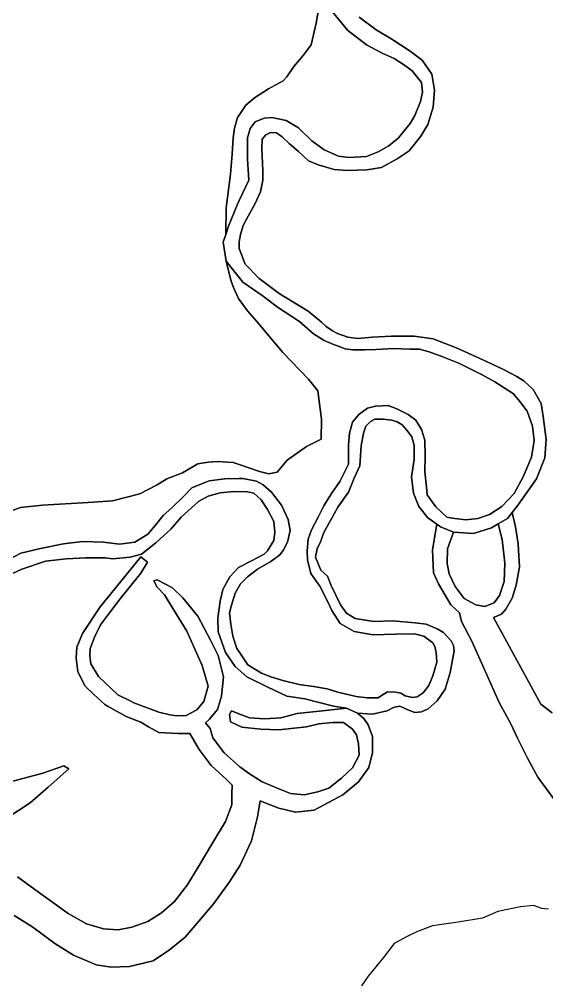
# Model space of a CAD drawing. Header units: inches. Extents: x 288635 to 1232953, y 676945 to 1655780.
# Drawn here: x 484192 to 497537, y 1067954 to 1092337 of the extents above; entities that cross this region are included whole.
import ezdxf

# ---------------------------------------------------------------- set-up
doc = ezdxf.new("R2010")
doc.units = ezdxf.units.IN
doc.header["$MEASUREMENT"] = 0
doc.layers.add('Images', color=7, linetype='Continuous')
picture_1 = doc.add_image_def('image10.jpg', size_in_pixel=(2573, 3746))

msp = doc.modelspace()

# ---------------------------------------------------------------- linework, layer by layer
at = {"color": 1}
for points in [[(491825.5058, 1092972.0353), (491707.2946, 1092242.4633), (491580.2943, 1091690.0122), (491370.7439, 1091423.3117), (491135.7934, 1091137.5611), (490964.3431, 1090877.2106), (490869.0929, 1090781.9604), (490494.4421, 1090572.41), (490145.1914, 1090350.1595), (489922.941, 1090166.0091), (489756.0433, 1089914.209), (489716.1664, 1089854.0463), (489633.6162, 1089580.9958), (489601.8661, 1089333.3453), (489576.4661, 1088920.5944), (489532.016, 1088418.9434), (489424.0658, 1087561.6917), (489416.5554, 1086893.353), (489348.5881, 1086692.0653), (489422.6716, 1086215.8144), (489544.716, 1085732.8881), (489608.2162, 1085548.7377), (489735.2164, 1085269.3371), (489756.0433, 1085240.9894), (489963.8169, 1084958.1865), (490198.7673, 1084685.136), (490679.3583, 1084116.7448), (490859.1687, 1083904.0844), (491513.22, 1083230.9831), (491741.8204, 1082932.5325), (491837.0706, 1082214.981), (491830.7206, 1081713.33), (491462.4199, 1081522.8297), (490967.1189, 1081179.929), (490713.1184, 1080875.1284), (490503.5679, 1080837.0283), (490268.6175, 1080894.1784), (489756.0433, 1081069.9181), (489601.8661, 1081122.7789), (489208.1654, 1081148.1789), (488966.8649, 1081129.1289), (488706.5144, 1081084.6788), (488319.1636, 1080856.0783), (487925.4628, 1080710.028), (487684.1623, 1080551.2777), (487239.6614, 1080329.0273), (486553.86, 1080151.2269), (485931.5588, 1080106.7768), (484775.8565, 1080036.9267), (484223.4054, 1079979.7766), (483766.2045, 1079814.6762)], [(491994.4267, 1092666.369), (492491.8444, 1092063.1177), (492978.6787, 1091692.7003), (493370.2628, 1091481.0332), (493677.1801, 1091343.4496), (493910.0139, 1091189.991), (494132.2643, 1091031.2407), (494365.0981, 1090734.9068), (494391.5565, 1090491.4896), (494343.9314, 1090253.3641), (494201.0562, 1089898.8217), (494201.0562, 1089898.8217), (494079.3476, 1089703.0297), (493783.0137, 1089337.904), (493539.5965, 1089136.8202), (493269.721, 1088978.0699), (492978.6787, 1088866.9447), (492539.4695, 1088835.1946), (492264.3023, 1088872.2364), (491909.7599, 1089030.9867), (491592.2593, 1089258.5288), (491253.5919, 1089591.9045), (490941.383, 1089771.8215), (490581.5489, 1089851.1967), (490391.0485, 1089835.3216), (490163.5064, 1089740.0714), (490031.2145, 1089576.0294), (489962.4227, 1089337.904), (489962.4227, 1088792.8612), (489983.5894, 1088522.9857), (489999.4644, 1088263.6935), (489756.0433, 1087749.8046), (489713.7138, 1087660.4423), (489486.1717, 1087099.5245), (489416.5554, 1086893.353), (489424.0658, 1087561.6917), (489532.016, 1088418.9434), (489576.4661, 1088920.5944), (489601.8661, 1089333.3453), (489633.6162, 1089580.9958), (489716.1664, 1089854.0463), (489756.0433, 1089914.209), (489922.941, 1090166.0091), (490145.1914, 1090350.1595), (490494.4421, 1090572.41), (490869.0929, 1090781.9604), (490964.3431, 1090877.2106), (491135.7934, 1091137.5611), (491370.7439, 1091423.3117), (491580.2943, 1091690.0122), (491707.2946, 1092242.4633), (491825.5058, 1092972.0353)], [(483912.5539, 1078654.7132), (484227.5145, 1078822.3535), (484730.4355, 1078939.1937), (485309.5567, 1079061.114), (485792.1577, 1079116.9941), (486325.5587, 1079106.8341), (486726.8795, 1079056.034), (487112.9603, 1079106.8341), (487448.241, 1079304.9545), (487636.2014, 1079533.5549), (487834.3218, 1079777.3954), (488052.7622, 1079970.4358), (488342.3228, 1080249.8363), (488560.7632, 1080478.4368), (488997.6441, 1080656.2372), (489388.8049, 1080707.0373), (489756.0433, 1080711.1177), (489846.0058, 1080712.1173), (490196.5265, 1080646.0771), (490364.1668, 1080554.637), (490572.4472, 1080371.7566), (490826.4477, 1080036.4759), (490994.0881, 1079675.7952), (491044.8882, 1079396.3946), (490978.848, 1079101.754), (490867.0878, 1078893.4736), (490780.7276, 1078781.7134), (490552.1272, 1078614.0731), (490221.9265, 1078415.9527), (489962.846, 1078227.9923), (489785.0457, 1078045.1119), (489756.0433, 1077993.8), (489652.9654, 1077811.4315), (489561.5252, 1077511.7109), (489512.6301, 1077315.2132), (489544.3802, 1077029.4627), (489597.2969, 1076722.5454), (489692.5471, 1076415.6281), (489756.0433, 1076323.9114), (489978.2977, 1076002.8773), (490316.9651, 1075785.9185), (490555.0905, 1075695.96), (490862.0078, 1075600.7098), (491269.467, 1075505.4596), (491639.8844, 1075452.5429), (491983.8434, 1075394.3344), (492248.4272, 1075304.3759), (492719.3865, 1075198.5423), (492994.5537, 1075166.7923), (493269.721, 1075166.7923), (493327.9294, 1075209.1257), (493507.8464, 1075314.9592), (493719.5135, 1075309.6676), (493841.2221, 1075277.9175), (493952.3473, 1075214.4174), (494142.8477, 1075172.084), (494259.2646, 1075193.2507), (494407.4316, 1075293.7925), (494555.5985, 1075479.0012), (494656.1404, 1075722.4184), (494756.6823, 1076066.3774), (494740.8072, 1076309.7946), (494703.7655, 1076463.2532), (494650.8487, 1076553.2117), (494423.3066, 1076722.5454), (494190.4728, 1076780.7538), (493714.2218, 1076775.4622), (493142.7207, 1076759.5871), (492661.1781, 1076838.9623), (492306.6357, 1077045.3377), (492100.2603, 1077373.4217), (491989.1351, 1077606.2555), (491793.343, 1077987.2563), (491571.0926, 1078310.0486), (491523.4675, 1078484.6739), (491481.134, 1078648.7159), (491475.8424, 1078886.8414), (491502.3008, 1079177.8836), (491581.6759, 1079416.0091), (491756.3013, 1079738.8014), (491899.1765, 1080024.552), (492089.6769, 1080336.761), (492301.344, 1080638.3866), (492523.5945, 1081077.5958), (492523.5945, 1081564.4301), (492544.7612, 1081866.0557), (492618.8447, 1082141.2229), (492782.8866, 1082337.015), (493005.1371, 1082495.7653), (493206.2208, 1082548.682), (493523.7215, 1082559.2654), (493745.9719, 1082479.8902), (494031.7225, 1082337.015), (494227.5145, 1082194.1397), (494365.0981, 1081950.7225), (494449.765, 1081680.847), (494460.3483, 1081273.3878), (494449.765, 1080887.0954), (494492.0984, 1080495.5113), (494507.9734, 1080299.7192), (494730.2239, 1079998.0936), (495005.3911, 1079738.8014), (495142.9747, 1079707.0514), (495486.9337, 1079664.7179), (495793.851, 1079701.7597), (496084.8933, 1079802.3016), (496397.1022, 1080008.677), (496709.3112, 1080336.761), (496936.8533, 1080754.8035), (497153.8121, 1081257.5128), (497222.6039, 1081675.5553), (497180.2704, 1082035.3894), (497042.6868, 1082416.3901), (496852.1865, 1082665.0989), (496693.4361, 1082860.891), (496222.4769, 1083157.2249), (495899.6846, 1083342.4336), (495333.4751, 1083628.1842), (494904.8492, 1083797.5179), (494566.1819, 1083924.5181), (494317.4731, 1083988.0183), (494074.0559, 1083988.0183), (493666.5968, 1084003.8933), (493222.0959, 1083977.4349), (492925.7619, 1083972.1432), (492629.428, 1083972.1432), (492438.9276, 1083993.3099), (492285.469, 1084051.5184), (492163.7604, 1084099.1435), (492121.5173, 1084116.7448), (491909.7599, 1084204.977), (491639.8844, 1084374.3107), (491280.0503, 1084686.5197), (490750.8826, 1085030.4787), (490332.8401, 1085342.6876), (489851.2975, 1085686.6467), (489756.0433, 1085803.5496), (489618.4637, 1085972.3972), (489422.6716, 1086215.8144), (489348.5881, 1086692.0653), (489416.5554, 1086893.353), (489486.1717, 1087099.5245), (489713.7138, 1087660.4423), (489756.0433, 1087749.8046), (489999.4644, 1088263.6935), (489983.5894, 1088522.9857), (489962.4227, 1088792.8612), (489962.4227, 1089337.904), (490031.2145, 1089576.0294), (490163.5064, 1089740.0714), (490391.0485, 1089835.3216), (490581.5489, 1089851.1967), (490941.383, 1089771.8215), (491253.5919, 1089591.9045), (491592.2593, 1089258.5288), (491909.7599, 1089030.9867), (492264.3023, 1088872.2364), (492539.4695, 1088835.1946), (492978.6787, 1088866.9447), (493269.721, 1088978.0699), (493539.5965, 1089136.8202), (493783.0137, 1089337.904), (494079.3476, 1089703.0297), (494201.0562, 1089898.8217), (494343.9314, 1090253.3641), (494391.5565, 1090491.4896), (494365.0981, 1090734.9068), (494132.2643, 1091031.2407), (493910.0139, 1091189.991), (493677.1801, 1091343.4496), (493370.2628, 1091481.0332), (492978.6787, 1091692.7003), (492491.8444, 1092063.1177), (491994.4267, 1092666.369)], [(492793.47, 1092391.2017), (493222.0959, 1092068.4094), (493618.9717, 1091830.2839), (494084.6393, 1091528.6583), (494386.2649, 1091301.1162), (494629.682, 1090946.5738), (494693.1821, 1090544.4064), (494666.7238, 1090110.4888), (494529.1401, 1089676.5713), (494349.2231, 1089374.9457), (494052.8892, 1089004.5283), (493751.2636, 1088808.7362), (493354.3878, 1088586.4858), (492989.2621, 1088522.9857), (492491.8444, 1088507.1106), (492158.4687, 1088538.8607), (491756.3013, 1088649.9859), (491512.8841, 1088755.8195), (491258.8836, 1088993.9449), (491020.7581, 1089195.0287), (490846.1328, 1089364.3623), (490703.2575, 1089464.9042), (490549.7989, 1089475.4876), (490428.0903, 1089411.9874), (490332.8401, 1089306.1539), (490327.5484, 1089062.7367), (490354.0068, 1088512.4023), (490354.0068, 1088268.9852), (490295.7983, 1087967.3596), (490158.2147, 1087676.3173), (489983.5894, 1087353.525), (489856.5891, 1087115.3995), (489787.7973, 1086893.1491), (489756.0473, 1086707.9404), (489756.0473, 1086533.315), (489904.2142, 1086136.4392), (490264.0483, 1085776.6052), (490766.7576, 1085400.8961), (491497.0091, 1084951.1035), (491835.6764, 1084670.6446), (491952.0933, 1084564.8111), (492116.1353, 1084453.6859), (492243.1356, 1084384.8941), (492507.7194, 1084294.9355), (492751.1366, 1084257.8938), (493126.8457, 1084294.9355), (493608.3883, 1084316.1023), (494185.1811, 1084316.1023), (494666.7238, 1084247.3104), (495269.975, 1084009.185), (496016.1014, 1083675.8093), (496428.8523, 1083480.0172), (496778.103, 1083294.8085), (496968.6034, 1083178.3916), (497190.8538, 1082966.7246), (497397.2292, 1082612.1822), (497450.146, 1082284.0982), (497518.9378, 1081702.0137), (497487.1877, 1081241.6378), (497275.5206, 1080707.1784), (496815.1447, 1080045.7187), (496662.4352, 1079854.8318), (496539.9775, 1079701.7597), (496310.9059, 1079566.1252), (496137.81, 1079463.6342), (495688.0175, 1079326.0506), (495180.0164, 1079357.8007), (494846.6408, 1079490.0926), (494755.7453, 1079555.2343), (494529.1401, 1079717.6347), (494301.598, 1080008.677), (494169.3061, 1080347.3443), (494116.3893, 1080754.8035), (494179.8894, 1081199.3044), (494179.8894, 1081548.555), (494126.9727, 1081770.8055), (493994.6807, 1081940.1392), (493878.2638, 1082072.4311), (493751.2636, 1082146.5146), (493618.9717, 1082188.848), (493396.7212, 1082215.3064), (493190.3458, 1082215.3064), (493079.2206, 1082157.0979), (492962.8037, 1082040.681), (492899.3035, 1081860.764), (492841.0951, 1081537.9717), (492804.0534, 1081035.2624), (492661.1781, 1080723.0534), (492518.3028, 1080368.511), (492248.4272, 1079987.5103), (492068.5102, 1079654.1346), (491893.8849, 1079347.2173), (491814.5097, 1079109.0918), (491729.8429, 1078934.4665), (491687.5095, 1078722.7994), (491825.0931, 1078394.7154), (491989.1351, 1078246.5484), (492084.3853, 1078008.423), (492322.5107, 1077521.5887), (492470.6777, 1077304.6299), (492687.6365, 1077172.338), (493158.5957, 1077098.2545), (493645.43, 1077108.8378), (494211.6395, 1077061.2127), (494486.8067, 1077029.4627), (494767.2656, 1076913.0458), (494920.7243, 1076817.7956), (495121.808, 1076606.1285), (495180.0164, 1076489.7116), (495190.5998, 1076352.128), (495095.3496, 1075801.7936), (494963.0577, 1075383.7511), (494761.9739, 1075087.4171), (494534.4318, 1074886.3334), (494365.0981, 1074806.9582), (494201.0562, 1074796.3749), (494021.1391, 1074859.875), (493820.0554, 1074955.1252), (493719.5135, 1074933.9585), (493645.43, 1074907.5001), (493502.5548, 1074838.7083), (493126.8457, 1074748.7498), (492751.1366, 1074775.2082), (492470.6777, 1074902.2084), (492142.5937, 1074949.8335), (491417.6339, 1075140.3339), (490957.258, 1075209.1257), (490481.007, 1075431.3761), (489946.5476, 1075695.96), (489650.2137, 1075955.2522), (489406.7966, 1076309.7946), (489221.5879, 1076833.6706), (489216.2962, 1077182.9213), (489277.0446, 1077613.3111), (489338.0048, 1077902.8716), (489515.8051, 1078227.9923), (489739.3256, 1078461.6728), (490064.4462, 1078634.3931), (490389.5669, 1078796.9534), (490475.927, 1078883.3136), (490628.3273, 1079142.3941), (490653.7274, 1079355.7546), (490628.3273, 1079624.9951), (490475.927, 1079929.7957), (490313.3667, 1080173.6362), (490125.4063, 1080346.3565), (489962.846, 1080376.8366), (489622.4853, 1080381.9166), (489271.9646, 1080351.4365), (488972.244, 1080270.1564), (488728.4035, 1080132.9961), (488286.4427, 1079736.7553), (488022.2821, 1079431.9547), (487646.3614, 1079086.514), (487280.6006, 1078802.0334), (486996.1201, 1078720.7533), (486554.1592, 1078685.1932), (486361.1188, 1078710.5933), (485878.5178, 1078705.5133), (485380.6768, 1078680.1132), (484857.4358, 1078619.1531), (484252.9146, 1078415.9527), (483912.5539, 1078263.5524)], [(497675.1533, 1074783.4389), (497385.5928, 1075001.8793), (497081.9735, 1075557.6569), (496186.7104, 1077196.4437), (496391.6041, 1077279.523), (496498.2843, 1077411.6033), (496665.9247, 1077685.9239), (496762.4449, 1078011.0445), (496843.725, 1078478.4054), (496821.2649, 1078905.1475), (496813.245, 1079057.5266), (496747.2048, 1079494.4075), (496662.4352, 1079854.8318), (496815.1447, 1080045.7187), (497275.5206, 1080707.1784), (497487.1877, 1081241.6378), (497518.9378, 1081702.0137), (497450.146, 1082284.0982), (497397.2292, 1082612.1822), (497190.8538, 1082966.7246), (496968.6034, 1083178.3916), (496778.103, 1083294.8085), (496428.8523, 1083480.0172), (496016.1014, 1083675.8093), (495269.975, 1084009.185), (494666.7238, 1084247.3104), (494185.1811, 1084316.1023), (493608.3883, 1084316.1023), (493126.8457, 1084294.9355), (492751.1366, 1084257.8938), (492507.7194, 1084294.9355), (492243.1356, 1084384.8941), (492116.1353, 1084453.6859), (491952.0933, 1084564.8111), (491835.6764, 1084670.6446), (491497.0091, 1084951.1035), (490766.7576, 1085400.8961), (490264.0483, 1085776.6052), (489904.2142, 1086136.4392), (489756.0473, 1086533.315), (489756.0473, 1086707.9404), (489787.7973, 1086893.1491), (489856.5891, 1087115.3995), (489983.5894, 1087353.525), (490158.2147, 1087676.3173), (490295.7983, 1087967.3596), (490354.0068, 1088268.9852), (490354.0068, 1088512.4023), (490327.5484, 1089062.7367), (490332.8401, 1089306.1539), (490428.0903, 1089411.9874), (490549.7989, 1089475.4876), (490703.2575, 1089464.9042), (490846.1328, 1089364.3623), (491020.7581, 1089195.0287), (491258.8836, 1088993.9449), (491512.8841, 1088755.8195), (491756.3013, 1088649.9859), (492158.4687, 1088538.8607), (492491.8444, 1088507.1106), (492989.2621, 1088522.9857), (493354.3878, 1088586.4858), (493751.2636, 1088808.7362), (494052.8892, 1089004.5283), (494349.2231, 1089374.9457), (494529.1401, 1089676.5713), (494666.7238, 1090110.4888), (494693.1821, 1090544.4064), (494629.682, 1090946.5738), (494386.2649, 1091301.1162), (494084.6393, 1091528.6583), (493618.9717, 1091830.2839), (493222.0959, 1092068.4094), (492793.47, 1092391.2017)], [(483766.2045, 1079814.6762), (484223.4054, 1079979.7766), (484775.8565, 1080036.9267), (485931.5588, 1080106.7768), (486553.86, 1080151.2269), (487239.6614, 1080329.0273), (487684.1623, 1080551.2777), (487925.4628, 1080710.028), (488319.1636, 1080856.0783), (488706.5144, 1081084.6788), (488966.8649, 1081129.1289), (489208.1654, 1081148.1789), (489601.8661, 1081122.7789), (489756.0433, 1081069.9181), (490268.6175, 1080894.1784), (490503.5679, 1080837.0283), (490713.1184, 1080875.1284), (490967.1189, 1081179.929), (491462.4199, 1081522.8297), (491830.7206, 1081713.33), (491837.0706, 1082214.981), (491741.8204, 1082932.5325), (491513.22, 1083230.9831), (490859.1687, 1083904.0844), (490679.3583, 1084116.7448), (490198.7673, 1084685.136), (489963.8169, 1084958.1865), (489756.0433, 1085240.9894), (489735.2164, 1085269.3371), (489608.2162, 1085548.7377), (489544.716, 1085732.8881), (489422.6716, 1086215.8144), (489618.4637, 1085972.3972), (489756.0433, 1085803.5496), (489851.2975, 1085686.6467), (490332.8401, 1085342.6876), (490750.8826, 1085030.4787), (491280.0503, 1084686.5197), (491639.8844, 1084374.3107), (491909.7599, 1084204.977), (492121.5173, 1084116.7448), (492163.7604, 1084099.1435), (492285.469, 1084051.5184), (492438.9276, 1083993.3099), (492438.9276, 1083993.3099), (492629.428, 1083972.1432), (492925.7619, 1083972.1432), (493222.0959, 1083977.4349), (493666.5968, 1084003.8933), (494074.0559, 1083988.0183), (494317.4731, 1083988.0183), (494566.1819, 1083924.5181), (494904.8492, 1083797.5179), (495333.4751, 1083628.1842), (495899.6846, 1083342.4336), (496222.4769, 1083157.2249), (496693.4361, 1082860.891), (496852.1865, 1082665.0989), (497042.6868, 1082416.3901), (497180.2704, 1082035.3894), (497222.6039, 1081675.5553), (497153.8121, 1081257.5128), (496936.8533, 1080754.8035), (496709.3112, 1080336.761), (496397.1022, 1080008.677), (496084.8933, 1079802.3016), (495793.851, 1079701.7597), (495486.9337, 1079664.7179), (495142.9747, 1079707.0514), (495005.3911, 1079738.8014), (494730.2239, 1079998.0936), (494507.9734, 1080299.7192), (494492.0984, 1080495.5113), (494449.765, 1080887.0954), (494460.3483, 1081273.3878), (494449.765, 1081680.847), (494365.0981, 1081950.7225), (494227.5145, 1082194.1397), (494031.7225, 1082337.015), (493745.9719, 1082479.8902), (493523.7215, 1082559.2654), (493206.2208, 1082548.682), (493005.1371, 1082495.7653), (492782.8866, 1082337.015), (492618.8447, 1082141.2229), (492544.7612, 1081866.0557), (492523.5945, 1081564.4301), (492523.5945, 1081077.5958), (492301.344, 1080638.3866), (492089.6769, 1080336.761), (491899.1765, 1080024.552), (491756.3013, 1079738.8014), (491581.6759, 1079416.0091), (491502.3008, 1079177.8836), (491475.8424, 1078886.8414), (491481.134, 1078648.7159), (491523.4675, 1078484.6739), (491571.0926, 1078310.0486), (491793.343, 1077987.2563), (491989.1351, 1077606.2555), (492100.2603, 1077373.4217), (492306.6357, 1077045.3377), (492661.1781, 1076838.9623), (493142.7207, 1076759.5871), (493714.2218, 1076775.4622), (494190.4728, 1076780.7538), (494423.3066, 1076722.5454), (494650.8487, 1076553.2117), (494703.7655, 1076463.2532), (494740.8072, 1076309.7946), (494756.6823, 1076066.3774), (494656.1404, 1075722.4184), (494555.5985, 1075479.0012), (494407.4316, 1075293.7925), (494259.2646, 1075193.2507), (494142.8477, 1075172.084), (493952.3473, 1075214.4174), (493841.2221, 1075277.9175), (493719.5135, 1075309.6676), (493507.8464, 1075314.9592), (493327.9294, 1075209.1257), (493269.721, 1075166.7923), (492994.5537, 1075166.7923), (492719.3865, 1075198.5423), (492248.4272, 1075304.3759), (491983.8434, 1075394.3344), (491639.8844, 1075452.5429), (491269.467, 1075505.4596), (490862.0078, 1075600.7098), (490555.0905, 1075695.96), (490316.9651, 1075785.9185), (489978.2977, 1076002.8773), (489756.0433, 1076323.9114), (489692.5471, 1076415.6281), (489597.2969, 1076722.5454), (489544.3802, 1077029.4627), (489512.6301, 1077315.2132), (489561.5252, 1077511.7109), (489652.9654, 1077811.4315), (489756.0433, 1077993.8), (489785.0457, 1078045.1119), (489962.846, 1078227.9923), (490221.9265, 1078415.9527), (490552.1272, 1078614.0731), (490780.7276, 1078781.7134), (490867.0878, 1078893.4736), (490978.848, 1079101.754), (491044.8882, 1079396.3946), (490994.0881, 1079675.7952), (490826.4477, 1080036.4759), (490572.4472, 1080371.7566), (490364.1668, 1080554.637), (490196.5265, 1080646.0771), (489846.0058, 1080712.1173), (489756.0433, 1080711.1177), (489388.8049, 1080707.0373), (488997.6441, 1080656.2372), (488560.7632, 1080478.4368), (488342.3228, 1080249.8363), (488052.7622, 1079970.4358), (487834.3218, 1079777.3954), (487636.2014, 1079533.5549), (487448.241, 1079304.9545), (487112.9603, 1079106.8341), (486726.8795, 1079056.034), (486325.5587, 1079106.8341), (485792.1577, 1079116.9941), (485309.5567, 1079061.114), (484730.4355, 1078939.1937), (484227.5145, 1078822.3535), (483912.5539, 1078654.7132)], [(484058.0725, 1069658.5807), (484534.3235, 1069356.9551), (485089.9496, 1068944.2043), (485566.2005, 1068653.162), (486137.7017, 1068404.4532), (486513.4108, 1068351.5364), (486984.37, 1068362.1198), (487577.0379, 1068504.9951), (487989.7887, 1068785.454), (488391.9562, 1069102.9546), (488587.7482, 1069346.3717), (489111.6243, 1069960.2063), (489508.5001, 1070505.2491), (489783.6673, 1070928.5832), (490069.4179, 1071542.4178), (490217.5848, 1072156.2524), (490286.3766, 1072554.1865), (490427.5337, 1072498.9401), (490756.1972, 1072370.3071), (491182.918, 1072273.7869), (491655.3589, 1072319.507), (492126.9855, 1072573.4597), (492381.8004, 1072710.6677), (492778.0412, 1073035.7884), (493037.1217, 1073401.5491), (493128.5619, 1073777.4699), (493128.5619, 1074183.8707), (493021.8817, 1074483.5913), (492905.0414, 1074641.0716), (492751.1366, 1074775.2082), (493126.8457, 1074748.7498), (493502.5548, 1074838.7083), (493645.43, 1074907.5001), (493719.5135, 1074933.9585), (493820.0554, 1074955.1252), (494021.1391, 1074859.875), (494201.0562, 1074796.3749), (494365.0981, 1074806.9582), (494534.4318, 1074886.3334), (494761.9739, 1075087.4171), (494963.0577, 1075383.7511), (495095.3496, 1075801.7936), (495190.5998, 1076352.128), (495180.0164, 1076489.7116), (495121.808, 1076606.1285), (494920.7243, 1076817.7956), (494767.2656, 1076913.0458), (494486.8067, 1077029.4627), (494211.6395, 1077061.2127), (493645.43, 1077108.8378), (493158.5957, 1077098.2545), (492687.6365, 1077172.338), (492470.6777, 1077304.6299), (492322.5107, 1077521.5887), (492084.3853, 1078008.423), (491989.1351, 1078246.5484), (491825.0931, 1078394.7154), (491687.5095, 1078722.7994), (491729.8429, 1078934.4665), (491814.5097, 1079109.0918), (491893.8849, 1079347.2173), (492068.5102, 1079654.1346), (492248.4272, 1079987.5103), (492518.3028, 1080368.511), (492661.1781, 1080723.0534), (492804.0534, 1081035.2624), (492841.0951, 1081537.9717), (492899.3035, 1081860.764), (492962.8037, 1082040.681), (493079.2206, 1082157.0979), (493190.3458, 1082215.3064), (493396.7212, 1082215.3064), (493618.9717, 1082188.848), (493751.2636, 1082146.5146), (493878.2638, 1082072.4311), (493994.6807, 1081940.1392), (494126.9727, 1081770.8055), (494179.8894, 1081548.555), (494179.8894, 1081199.3044), (494116.3893, 1080754.8035), (494169.3061, 1080347.3443), (494301.598, 1080008.677), (494529.1401, 1079717.6347), (494755.7453, 1079555.2343), (494649.1606, 1078910.2063), (494674.5607, 1078326.0051), (494801.5609, 1078046.6046), (495111.4416, 1077518.2835), (495328.1887, 1077313.2839), (495378.9888, 1077094.8435), (495638.0693, 1076597.0025), (496334.0307, 1075047.5994), (496528.5714, 1074688.7053), (496628.6713, 1074504.0383), (496796.3116, 1074143.3576), (497050.3121, 1073635.3566), (497314.4726, 1073152.7556), (497736.1135, 1072578.7145)], [(483912.5539, 1078263.5524), (484252.9146, 1078415.9527), (484857.4358, 1078619.1531), (485380.6768, 1078680.1132), (485878.5178, 1078705.5133), (486361.1188, 1078710.5933), (486554.1592, 1078685.1932), (486996.1201, 1078720.7533), (487280.6006, 1078802.0334), (487646.3614, 1079086.514), (488022.2821, 1079431.9547), (488286.4427, 1079736.7553), (488728.4035, 1080132.9961), (488972.244, 1080270.1564), (489271.9646, 1080351.4365), (489622.4853, 1080381.9166), (489962.846, 1080376.8366), (490125.4063, 1080346.3565), (490313.3667, 1080173.6362), (490475.927, 1079929.7957), (490628.3273, 1079624.9951), (490653.7274, 1079355.7546), (490628.3273, 1079142.3941), (490475.927, 1078883.3136), (490389.5669, 1078796.9534), (490064.4462, 1078634.3931), (489739.3256, 1078461.6728), (489515.8051, 1078227.9923), (489338.0048, 1077902.8716), (489277.0446, 1077613.3111), (489216.2962, 1077182.9213), (489221.5879, 1076833.6706), (489406.7966, 1076309.7946), (489650.2137, 1075955.2522), (489946.5476, 1075695.96), (490481.007, 1075431.3761), (490957.258, 1075209.1257), (491417.6339, 1075140.3339), (492142.5937, 1074949.8335), (492470.6777, 1074902.2084), (491938.2479, 1074846.4947), (491218.9751, 1074771.2297), (490812.0773, 1074656.3116), (490394.6623, 1074628.484), (490014.5157, 1074661.3916), (489750.3551, 1074757.9118), (489562.3948, 1074834.112), (489511.5947, 1074742.6718), (489536.9947, 1074554.7114), (489821.4753, 1074417.5511), (490298.9962, 1074371.8311), (490761.2772, 1074356.591), (491457.2386, 1074427.7112), (491772.1992, 1074503.9113), (492112.5599, 1074539.4714), (492391.9604, 1074539.4714), (492625.6409, 1074366.751), (492722.1611, 1074229.5908), (492778.0412, 1074000.9903), (492788.2012, 1073716.5097), (492625.6409, 1073391.3891), (492341.1603, 1073127.2286), (492021.1197, 1072878.3081), (491767.1192, 1072791.9479), (491744.6325, 1072786.6385), (491401.3584, 1072705.5877), (491050.8377, 1072746.2278), (490798.2873, 1072847.9495), (490538.1335, 1072953.1774), (490538.1052, 1072953.1889), (490538.1001, 1072953.191), (490334.5563, 1073035.7884), (490019.667, 1073238.9428), (489772.4163, 1073420.2977), (489379.4086, 1073769.5324), (489087.308, 1074150.5331), (489018.7181, 1074390.3495), (488907.0735, 1074529.3114), (489002.052, 1074623.0799), (489205.2524, 1074866.9204), (489311.9326, 1075207.2811), (489357.6527, 1075694.962), (489225.5725, 1076233.4431), (489032.5321, 1076619.5239), (488712.4914, 1077229.1251), (488331.4907, 1077691.406), (488067.3301, 1077945.4065), (487676.1694, 1078153.687), (487595.951, 1078123.3638), (487681.2494, 1077965.7266), (487861.7932, 1077770.9977), (488433.0909, 1076848.1243), (488819.1716, 1075984.5226), (488971.5719, 1075461.2816), (488859.8117, 1075075.2008), (488682.0114, 1074856.7604), (488417.8508, 1074714.5201), (488179.0904, 1074709.4401), (488001.29, 1074729.7601), (487721.8894, 1074800.8802), (487091.9682, 1075034.5607), (487010.745, 1075076.1876), (486685.5674, 1075242.8411), (486192.8064, 1075700.042), (486004.846, 1076025.1627), (485974.3659, 1076223.2831), (485984.526, 1076416.3235), (486096.2862, 1076695.724), (486243.6065, 1077010.6847), (486502.687, 1077351.0453), (486746.1042, 1077671.9327), (487264.6885, 1078322.809), (487434.0222, 1078597.9762), (487264.6885, 1078735.5598), (486714.6766, 1078056.0999), (486238.5265, 1077467.8856), (485791.4856, 1076792.2442), (485644.1653, 1076446.8035), (485628.9253, 1076167.403), (485669.5653, 1075832.1223), (485847.3657, 1075471.4416), (486081.0462, 1075247.9211), (486355.3667, 1074993.9206), (486438.3674, 1074946.9391), (486893.8478, 1074689.12), (487264.6885, 1074546.8797), (487462.8089, 1074430.0395), (487721.8894, 1074282.7192), (488204.4904, 1074257.3192), (488505.7526, 1074265.1508), (488739.4331, 1073858.75), (489044.2337, 1073452.3492), (489430.3145, 1073096.7485), (489575.1752, 1072957.4123), (489565.6502, 1072722.4618), (489565.6502, 1072458.9363), (489413.2499, 1072034.7554), (489088.1292, 1071501.3544), (488717.2885, 1070876.5131), (488442.968, 1070424.3922), (488117.8473, 1070012.9114), (487787.6466, 1069723.3508), (487442.206, 1069499.8304), (487035.8051, 1069357.5901), (486695.4445, 1069291.55), (486324.6037, 1069316.95), (485892.8029, 1069443.9503), (485425.4419, 1069708.1108), (484585.0518, 1070316.1731), (484148.0378, 1070632.3735)], [(497736.1135, 1072578.7145), (497314.4726, 1073152.7556), (497050.3121, 1073635.3566), (496796.3116, 1074143.3576), (496628.6713, 1074504.0383), (496528.5714, 1074688.7053), (496334.0307, 1075047.5994), (495638.0693, 1076597.0025), (495378.9888, 1077094.8435), (495328.1887, 1077313.2839), (495111.4416, 1077518.2835), (494801.5609, 1078046.6046), (494674.5607, 1078326.0051), (494649.1606, 1078910.2063), (494755.7453, 1079555.2343), (494846.6408, 1079490.0926), (495180.0164, 1079357.8007), (495030.1614, 1078935.6064), (495014.9214, 1078559.6856), (495070.8015, 1078305.6851), (495218.1218, 1077985.6445), (495451.8022, 1077675.7638), (495746.4428, 1077518.2835), (495969.9633, 1077472.5634), (496208.7238, 1077564.0036), (496340.804, 1077757.044), (496457.6442, 1078107.5647), (496477.9643, 1078574.9256), (496411.9242, 1079174.3668), (496310.9059, 1079566.1252), (496539.9775, 1079701.7597), (496662.4352, 1079854.8318), (496747.2048, 1079494.4075), (496813.245, 1079057.5266), (496821.2649, 1078905.1475), (496843.725, 1078478.4054), (496762.4449, 1078011.0445), (496665.9247, 1077685.9239), (496665.9247, 1077685.9239), (496498.2843, 1077411.6033), (496391.6041, 1077279.523), (496186.7104, 1077196.4437), (497081.9735, 1075557.6569), (497385.5928, 1075001.8793), (497675.1533, 1074783.4389)], [(484148.0378, 1070632.3735), (484585.0518, 1070316.1731), (485425.4419, 1069708.1108), (485892.8029, 1069443.9503), (486324.6037, 1069316.95), (486695.4445, 1069291.55), (487035.8051, 1069357.5901), (487442.206, 1069499.8304), (487787.6466, 1069723.3508), (488117.8473, 1070012.9114), (488442.968, 1070424.3922), (488717.2885, 1070876.5131), (489088.1292, 1071501.3544), (489413.2499, 1072034.7554), (489565.6502, 1072458.9363), (489565.6502, 1072722.4618), (489575.1752, 1072957.4123), (489430.3145, 1073096.7485), (489044.2337, 1073452.3492), (488739.4331, 1073858.75), (488505.7526, 1074265.1508), (488204.4904, 1074257.3192), (487721.8894, 1074282.7192), (487462.8089, 1074430.0395), (487264.6885, 1074546.8797), (486893.8478, 1074689.12), (486438.3674, 1074946.9391), (486355.3667, 1074993.9206), (486081.0462, 1075247.9211), (485847.3657, 1075471.4416), (485669.5653, 1075832.1223), (485628.9253, 1076167.403), (485644.1653, 1076446.8035), (485791.4856, 1076792.2442), (486238.5265, 1077467.8856), (486714.6766, 1078056.0999), (487264.6885, 1078735.5598), (487434.0222, 1078597.9762), (487264.6885, 1078322.809), (486746.1042, 1077671.9327), (486502.687, 1077351.0453), (486243.6065, 1077010.6847), (486096.2862, 1076695.724), (485984.526, 1076416.3235), (485974.3659, 1076223.2831), (486004.846, 1076025.1627), (486192.8064, 1075700.042), (486685.5674, 1075242.8411), (487010.745, 1075076.1876), (487091.9682, 1075034.5607), (487721.8894, 1074800.8802), (488001.29, 1074729.7601), (488001.29, 1074729.7601), (488179.0904, 1074709.4401), (488417.8508, 1074714.5201), (488682.0114, 1074856.7604), (488859.8117, 1075075.2008), (488971.5719, 1075461.2816), (488819.1716, 1075984.5226), (488433.0909, 1076848.1243), (487861.7932, 1077770.9977), (487681.2494, 1077965.7266), (487595.951, 1078123.3638), (487676.1694, 1078153.687), (488067.3301, 1077945.4065), (488331.4907, 1077691.406), (488712.4914, 1077229.1251), (489032.5321, 1076619.5239), (489225.5725, 1076233.4431), (489357.6527, 1075694.962), (489311.9326, 1075207.2811), (489205.2524, 1074866.9204), (489002.052, 1074623.0799), (488907.0735, 1074529.3114), (489018.7181, 1074390.3495), (489087.308, 1074150.5331), (489379.4086, 1073769.5324), (489772.4163, 1073420.2977), (490019.667, 1073238.9428), (490334.5563, 1073035.7884), (490538.1001, 1072953.191), (490538.1052, 1072953.1889), (490538.1335, 1072953.1774), (490798.2873, 1072847.9495), (491050.8377, 1072746.2278), (491401.3584, 1072705.5877), (491744.6325, 1072786.6385), (491767.1192, 1072791.9479), (492021.1197, 1072878.3081), (492341.1603, 1073127.2286), (492625.6409, 1073391.3891), (492788.2012, 1073716.5097), (492778.0412, 1074000.9903), (492722.1611, 1074229.5908), (492625.6409, 1074366.751), (492391.9604, 1074539.4714), (492112.5599, 1074539.4714), (491772.1992, 1074503.9113), (491457.2386, 1074427.7112), (490761.2772, 1074356.591), (490298.9962, 1074371.8311), (489821.4753, 1074417.5511), (489536.9947, 1074554.7114), (489511.5947, 1074742.6718), (489562.3948, 1074834.112), (489750.3551, 1074757.9118), (490014.5157, 1074661.3916), (490394.6623, 1074628.484), (490812.0773, 1074656.3116), (491218.9751, 1074771.2297), (491938.2479, 1074846.4947), (492470.6777, 1074902.2084), (492751.1366, 1074775.2082), (492905.0414, 1074641.0716), (493021.8817, 1074483.5913), (493128.5619, 1074183.8707), (493128.5619, 1073777.4699), (493037.1217, 1073401.5491), (492778.0412, 1073035.7884), (492381.8004, 1072710.6677), (492126.9855, 1072573.4597), (491655.3589, 1072319.507), (491182.918, 1072273.7869), (490756.1972, 1072370.3071), (490427.5337, 1072498.9401), (490286.3766, 1072554.1865), (490217.5848, 1072156.2524), (490069.4179, 1071542.4178), (489783.6673, 1070928.5832), (489508.5001, 1070505.2491), (489111.6243, 1069960.2063), (488587.7482, 1069346.3717), (488391.9562, 1069102.9546), (487989.7887, 1068785.454), (487577.0379, 1068504.9951), (486984.37, 1068362.1198), (486513.4108, 1068351.5364), (486137.7017, 1068404.4532), (485566.2005, 1068653.162), (485089.9496, 1068944.2043), (484534.3235, 1069356.9551), (484058.0725, 1069658.5807)], [(483933.0578, 1073033.2442), (484791.5795, 1073256.7647), (485320.9677, 1073438.6686), (485441.8208, 1073368.5249), (484923.6598, 1072901.164), (484466.4588, 1072510.0032), (483877.1777, 1072118.8424)], [(483877.1777, 1072118.8424), (484466.4588, 1072510.0032), (484923.6598, 1072901.164), (485441.8208, 1073368.5249), (485320.9677, 1073438.6686), (484791.5795, 1073256.7647), (483933.0578, 1073033.2442)], [(497577.887, 1069815.7713), (497408.5533, 1069831.6464), (497202.1779, 1069905.7298), (496870.7635, 1069876.9279), (496299.2623, 1069760.511), (495907.6782, 1069591.1773), (495293.8437, 1069485.3438), (494648.259, 1069390.0936), (494267.2583, 1069252.51), (493992.091, 1069114.9264), (493674.5904, 1068945.5927), (493410.0066, 1068596.342), (493018.4224, 1068120.091), (492849.0888, 1067876.6739)]]:
    msp.add_lwpolyline(points, dxfattribs=at)
msp.add_lwpolyline([(496310.9059, 1079566.1252), (496411.9242, 1079174.3668), (496477.9643, 1078574.9256), (496457.6442, 1078107.5647), (496340.804, 1077757.044), (496208.7238, 1077564.0036), (495969.9633, 1077472.5634), (495746.4428, 1077518.2835), (495451.8022, 1077675.7638), (495218.1218, 1077985.6445), (495070.8015, 1078305.6851), (495014.9214, 1078559.6856), (495030.1614, 1078935.6064), (495180.0164, 1079357.8007), (495688.0175, 1079326.0506), (496137.81, 1079463.6342), (496310.9059, 1079566.1252)], close=True, dxfattribs=at)

# ---------------------------------------------------------------- pictures from other files: only their frames are drawn
at = {"layer": 'Images'}
image = msp.add_image(picture_1, insert=(443888.2369, 1031282.0767), size_in_units=(43242.1612, 62955.7466), rotation=12.777861175, dxfattribs=at)
image.dxf.flags = 7

doc.saveas('drawing.dxf')
